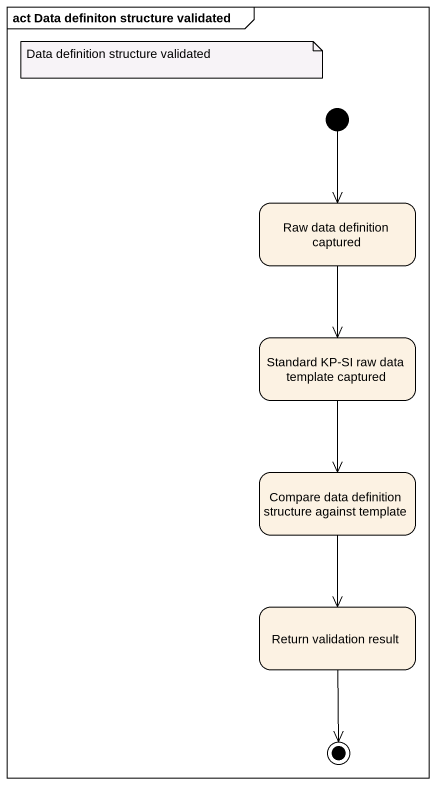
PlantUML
@startuml
mainframe act Data definiton structure validated
hide empty description
state "Raw data definition captured" as Raw_data_definition_captured
state "Standard KP-SI raw data template captured" as Standard_KP_SI_raw_data
state "Compare data definition structure against template" as Compare_data_definition
state "Return validation result" as Return_validation_result
[*] --> Raw_data_definition_captured
Raw_data_definition_captured --> Standard_KP_SI_raw_data
Standard_KP_SI_raw_data --> Compare_data_definition
Compare_data_definition --> Return_validation_result
Return_validation_result --> [*]
note as N1
  Data definition structure validated
end note
@enduml
